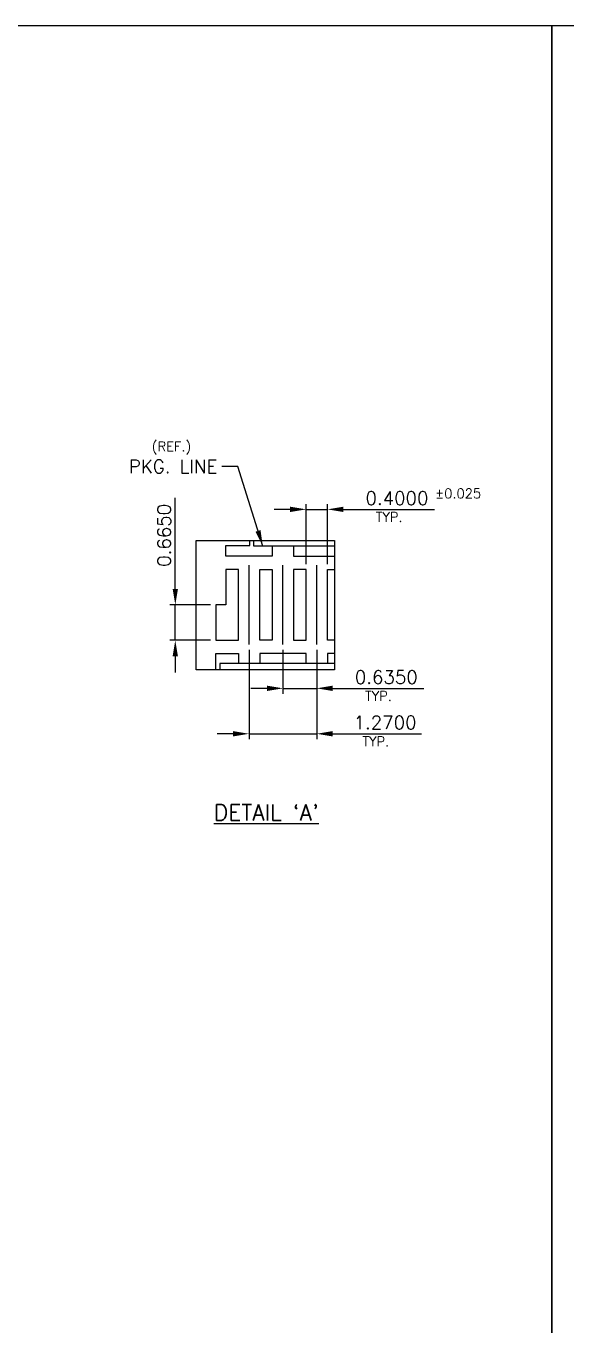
# Model space of a CAD drawing. Extents: x 5 to 821, y 9 to 392.
# Drawn here: x 178.4 to 279.6, y 148.5 to 392 of the extents above; entities that cross this region are included whole.
import ezdxf
from ezdxf.lldxf.tags import DXFTag

# ---------------------------------------------------------------- set-up
doc = ezdxf.new("R2010")
doc.units = 0
doc.header["$LTSCALE"] = 8
doc.header["$MEASUREMENT"] = 0
for name, color, linetype in [('CEN', 2, 'CENTER'), ('DIM', 7, 'Continuous'), ('DRAWING-SHEET', 6, 'Continuous'), ('LF-LINE', 1, 'Continuous'), ('PKG-OUT', 3, 'HIDDEN'), ('PLOTTING-AREA', 5, 'Continuous')]:
    doc.layers.add(name, color=color, linetype=linetype)
doc.styles.add('ROMANS', font='romans', dxfattribs={"height": 2.5})
doc.styles.add('SIMPLEX', font='SIMPLEX', dxfattribs={"height": 2.5})
doc.styles.get("Standard").update_dxf_attribs({"font": 'SIMPLEX', "height": 3})
tags = doc.linetypes.add('CENTER', pattern=[2, 1.25, -0.25, 0.25, -0.25]).pattern_tags.tags
tags[10:11] = [DXFTag(74, 4), DXFTag(75, 0), DXFTag(340, '0'), DXFTag(46, 1.0), DXFTag(50, 0.0), DXFTag(44, 0.0), DXFTag(45, 0.0)]
tags[8:9] = [DXFTag(74, 4), DXFTag(75, 0), DXFTag(340, '0'), DXFTag(46, 1.0), DXFTag(50, 0.0), DXFTag(44, 0.0), DXFTag(45, 0.0)]
tags[6:7] = [DXFTag(74, 4), DXFTag(75, 0), DXFTag(340, '0'), DXFTag(46, 1.0), DXFTag(50, 0.0), DXFTag(44, 0.0), DXFTag(45, 0.0)]
tags[4:5] = [DXFTag(74, 4), DXFTag(75, 0), DXFTag(340, '0'), DXFTag(46, 1.0), DXFTag(50, 0.0), DXFTag(44, 0.0), DXFTag(45, 0.0)]
tags = doc.linetypes.add('HIDDEN', pattern=[0.375, 0.25, -0.125]).pattern_tags.tags
tags[6:7] = [DXFTag(74, 4), DXFTag(75, 0), DXFTag(340, '0'), DXFTag(46, 1.0), DXFTag(50, 0.0), DXFTag(44, 0.0), DXFTag(45, 0.0)]
tags[4:5] = [DXFTag(74, 4), DXFTag(75, 0), DXFTag(340, '0'), DXFTag(46, 1.0), DXFTag(50, 0.0), DXFTag(44, 0.0), DXFTag(45, 0.0)]
doc.dimstyles.get("Standard").update_dxf_attribs({"dimtxt": 0.18, "dimasz": 0.18, "dimexe": 0.18, "dimexo": 0.0625, "dimgap": 0.09, "dimtad": 0, "dimtih": 1, "dimtoh": 1, "dimdec": 4, "dimzin": 0, "dimdsep": 46, "dimtxsty": 'Standard', "dimcen": 0.09, "dimadec": 0, "dimazin": 0, "dimtfac": 1, "dimtdec": 4, "dimtofl": 0, "dimtmove": 0, "dimatfit": 3, "dimfxl": 0, "dimtolj": 1, "dimtzin": 0, "dimarcsym": 0})

# ---------------------------------------------------------------- blocks, each defined once
blk = doc.blocks.new('TABLET1')
at = {"layer": 'PLOTTING-AREA'}
blk.add_lwpolyline([(5, 392), (5, 9), (277, 9), (277, 392)], close=True, dxfattribs=at)
blk = doc.blocks.new('TABLET')
at = {"layer": 'DRAWING-SHEET'}
blk.add_lwpolyline([(5, 392), (5, 9), (277, 9), (277, 392)], close=True, dxfattribs=at)

msp = doc.modelspace()

# ---------------------------------------------------------------- linework, layer by layer
at = {"layer": 'CEN'}
for p, q in [((220.22, 276.05), (220.22, 290.93)), ((226.57, 276.05), (226.57, 290.93)), ((232.92, 276.05), (232.92, 290.93))]:
    msp.add_line(p, q, dxfattribs=at)
at = {"layer": 'DIM'}
for p, q in [((206.4, 286.48), (206.4, 303.56)), ((230.92, 291.13), (230.92, 302.38)), ((234.92, 291.13), (234.92, 302.38)), ((227.92, 301.38), (224.92, 301.38)), ((230.92, 301.38), (234.92, 301.38)), ((237.92, 301.38), (255, 301.38)), ((213, 283.48), (205.4, 283.48)), ((206.4, 276.83), (206.4, 283.48)), ((213, 276.83), (205.4, 276.83)), ((206.4, 273.83), (206.4, 270.83)), ((220.22, 275.05), (220.22, 258.31)), ((226.57, 275.05), (226.57, 266.83)), ((232.92, 275.05), (232.92, 258.31)), ((223.57, 267.83), (220.57, 267.83)), ((226.57, 267.83), (232.92, 267.83)), ((235.92, 267.83), (253, 267.83)), ((217.22, 259.31), (214.22, 259.31)), ((220.22, 259.31), (232.92, 259.31)), ((235.92, 259.31), (252.53, 259.31))]:
    msp.add_line(p, q, dxfattribs=at)
for points in [[(227.92, 301.88), (227.92, 300.88), (230.92, 301.38)], [(237.92, 301.88), (237.92, 300.88), (234.92, 301.38)], [(205.9, 286.48), (206.9, 286.48), (206.4, 283.48)], [(205.9, 273.83), (206.9, 273.83), (206.4, 276.83)], [(223.57, 268.33), (223.57, 267.33), (226.57, 267.83)], [(235.92, 268.33), (235.92, 267.33), (232.92, 267.83)], [(217.22, 259.81), (217.22, 258.81), (220.22, 259.31)], [(235.92, 259.81), (235.92, 258.81), (232.92, 259.31)]]:
    msp.add_solid(points, dxfattribs=at)
at = {"layer": 'LF-LINE'}
for points in [[(224.57, 294.48), (224.57, 292.63), (215.87, 292.63), (215.87, 294.63), (220.35, 294.63), (220.35, 295.52)], [(228.57, 294.48), (228.57, 292.63), (236.22, 292.63)], [(236.22, 276.83), (234.92, 276.83), (234.92, 290.13), (236.22, 290.13)], [(214, 271.29), (214, 274.33), (218.22, 274.33), (218.22, 272.48)], [(230.92, 272.48), (230.92, 274.33), (222.22, 274.33), (222.22, 272.48)], [(236.22, 274.33), (234.92, 274.33), (234.92, 272.48)]]:
    msp.add_lwpolyline(points, dxfattribs=at)
for points in [[(215.87, 290.13), (215.87, 283.48), (214, 283.48), (214, 276.83), (218.22, 276.83), (218.22, 290.13)], [(222.22, 290.13), (224.57, 290.13), (224.57, 276.83), (222.22, 276.83)], [(230.92, 290.13), (228.57, 290.13), (228.57, 276.83), (230.92, 276.83)]]:
    msp.add_lwpolyline(points, close=True, dxfattribs=at)
at = {"layer": 'PKG-OUT'}
msp.add_lwpolyline([(236.22, 271.29), (210.29, 271.29), (210.29, 295.52), (236.22, 295.52)], close=True, dxfattribs=at)
for points in [[(236.22, 294.48), (221.12, 294.48), (221.12, 295.52)], [(236.22, 272.48), (214.77, 272.48), (214.77, 271.29)]]:
    msp.add_lwpolyline(points, dxfattribs=at)

# ---------------------------------------------------------------- block references
for name, p in [('TABLET', (0, 0)), ('TABLET1', (272, 0))]:
    msp.add_blockref(name, p)

# ---------------------------------------------------------------- texts
at = {"layer": 'DIM', "style": 'SIMPLEX'}
for s, p in [('(REF.)', (201.98, 312.27)), ('%%p0.025', (255.1, 303.47)), ('TYP.', (243.98, 299.04)), ('TYP.', (241.98, 265.49)), ('TYP.', (241.5, 256.97))]:
    msp.add_text(s, height=1.8, dxfattribs=at).set_placement(p)
at = {"layer": 'DIM', "char_height": 2.5, "style": 'SIMPLEX'}
for s, insert, attachment_point in [('PKG. LINE', (214.28, 308.17), 9), ('\\A1;0.4000', (247.96, 303.48), 5), ('\\A1;0.6350', (245.96, 269.93), 5), ('\\A1;1.2700', (245.72, 261.41), 5)]:
    msp.add_mtext(s, dxfattribs=dict(at, insert=insert, attachment_point=attachment_point))
at = {"layer": 'DIM', "insert": (204.3, 296.52), "char_height": 2.5, "attachment_point": 5, "rotation": 90, "style": 'SIMPLEX'}
msp.add_mtext('\\A1;0.6650', dxfattribs=at)
at = {"layer": 'LF-LINE', "style": 'ROMANS'}
msp.add_text("%%UDETAIL `A'", height=3, dxfattribs=at).set_placement((213.64, 243.07))

# ---------------------------------------------------------------- leaders
at = {"layer": 'DIM', "annotation_type": 0, "has_hookline": 1, "hookline_direction": 1, "text_width": 18.1}
msp.add_leader([(222.8, 294.48), (218.13, 309.42), (215.13, 309.42)], dimstyle='Standard', override={"dimtxt": 2.5, "dimasz": 3, "dimexe": 1, "dimexo": 1, "dimgap": 0.85, "dimtad": 0, "dimtih": 0, "dimtoh": 0, "dimtxsty": 'SIMPLEX', "dimcen": 0, "dimtp": 0.002, "dimtm": 0.002, "dimtofl": 1, "dimatfit": 0}, dxfattribs=at)

doc.saveas('drawing.dxf')
